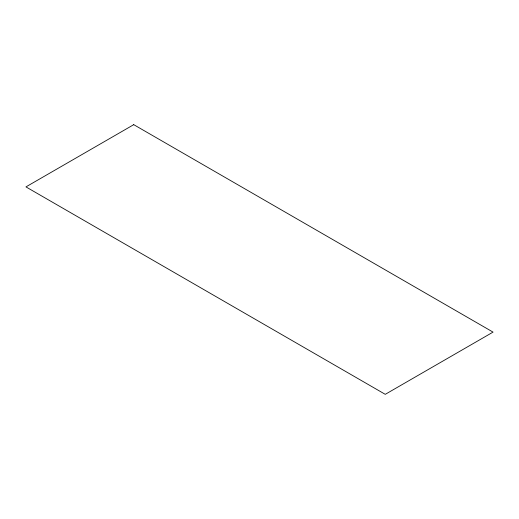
<?xml version="1.0" encoding="UTF-8"?>
<svg xmlns="http://www.w3.org/2000/svg" width="519" height="519" viewBox="0 0 519 519"><rect width="100%" height="100%" fill="white"/><g stroke="black" fill="none" stroke-linecap="round" stroke-linejoin="round"><path stroke-width="0.78" d="M133.74 124.664L25.95 186.892L385.26 394.336L493.05 332.108L133.74 124.664"/></g></svg>
